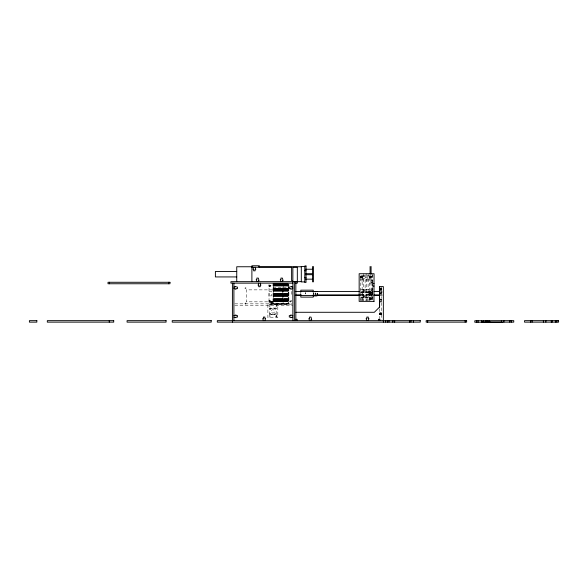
<?xml version="1.0" encoding="UTF-8"?>
<svg xmlns="http://www.w3.org/2000/svg" width="588" height="588" viewBox="0 0 588 588"><rect width="100%" height="100%" fill="white"/><g stroke="black" fill="none" stroke-linecap="round" stroke-linejoin="round"><path stroke-width="0.44" stroke-dasharray="2.94 2.21" d="M372.469 292.486L372.498 290.362M372.52 288.87L372.542 287.135M372.469 294.331L372.527 290.362M313.272 293.118L313.272 294.176M315.168 294.176L315.264 293.118M317.152 294.176L317.152 293.118M371.079 291.868L370.896 292.405M369.271 292.523L369.271 294.661L371.079 294.661M370.896 294.661L370.896 292.523M269.025 296.131L269.025 291.163M370.896 291.339L369.271 291.332L369.271 292.405M369.271 294.779L369.271 295.845L371.079 295.845M369.271 291.332L369.271 295.852M371.079 295.58L370.896 294.779M269.025 286.944L269.025 284.959M269.025 302.335L269.025 300.35M371.079 292.229L371.079 294.956M369.095 294.956L369.095 292.229M283.173 304.084C284.114 301.563 280.491 304.268 283.173 304.084L283.181 283.144M269.635 285.202L269.025 285.805L273.001 285.952M269.635 300.6L269.333 301.24M362.142 275.559L369.587 275.559M362.142 276.198L368.103 276.198M368.103 277.69L362.142 277.69L362.142 300.49M362.142 278.337L368.103 278.337M360.65 279.418L369.587 279.418M360.65 280.91L369.587 280.91M369.587 283.908L371.079 283.908M269.275 285.202L270.517 285.202L270.517 286.694L269.275 286.694M269.333 286.055L269.635 286.694M273.001 287.436L288.142 287.436M360.65 289.693L369.587 289.693M363.751 289.899L369.367 289.899M362.142 290.472L362.193 296.433M269.15 291.413L271.509 291.413L271.509 295.882L269.15 295.882M360.282 291.464L370.389 291.464M379.782 291.464L382.259 291.464M368.103 291.832L371.079 291.832M368.103 292.317L369.587 292.317M360.459 292.405L372.571 292.405M380.443 292.405L382.259 292.405M360.65 292.457L372.571 292.486M369.587 292.736L371.079 292.736M360.65 292.846L371.079 292.846M379.782 292.905L381.267 292.905M368.103 293.074L372.571 293.074M379.782 293.074L381.267 293.074M369.587 293.206L371.079 293.206M379.782 293.868L381.267 293.868M379.782 293.971L381.267 293.971M360.65 294.382L371.079 294.382M371.079 294.419L372.571 294.419M368.103 294.566L372.571 294.566M360.459 294.889L372.571 294.889M380.443 294.889L382.259 294.889M360.282 295.441L373.101 295.441M379.782 295.404L382.259 295.441M363.751 297.006L368.522 297.006M372.447 297.006L371.895 297.006L371.895 291.589M360.65 297.146L368.522 297.175M360.65 297.506L368.103 297.506M360.65 298.153L368.103 298.153M360.65 299.645L368.103 299.645M273.001 299.858L288.892 299.858M360.65 300.24L368.103 300.24M269.275 300.6L270.517 300.6L270.517 304.15M291.949 300.6L290.626 300.6L290.626 302.092L291.949 302.092M269.025 301.343L273.001 301.343M288.892 301.343L292.067 301.343M269.333 301.446L269.635 302.092M270.517 301.666L272.501 301.666M269.275 302.092L270.517 302.092M234.81 303.849L291.942 303.849M292.067 304.15L269.025 304.15L269.025 284.548M234.81 305.341L292.853 305.341M269.517 308.296L276.176 308.296M269.517 309.538L270.759 309.538L270.759 308.546L274.934 308.546L274.934 309.538L276.176 309.538M269.517 313.257L270.759 313.257L270.759 314.257L274.934 314.257L274.934 313.257L276.176 313.257M269.517 314.499L276.176 314.499M315.168 293.118L315.264 294.176L315.212 293.133M381.267 291.361L381.267 298.417M381.267 302.666L381.267 313.11M381.267 314.602L381.267 319.784M379.782 308.759L379.782 312.243M379.782 316.329L379.782 318.057M372.571 274.545L372.571 279.344M372.571 291.589L372.571 300.24M372.469 274.545L372.469 279.374M372.469 291.567L372.469 301.379M371.079 278.521L371.079 280.175M371.079 282.659L371.079 288.113M371.079 291.56L371.079 298.785M370.087 278.05L370.087 279.645M369.587 277.69L369.587 298.785M368.103 273.721L368.103 300.49M366.611 273.721L366.611 300.49M365.119 274.545L365.119 300.49M364.303 289.73L364.303 297.175M363.751 289.73L363.751 297.175M363.627 273.721L363.627 300.49M360.65 277.69L360.65 300.49M317.204 293.133L317.204 294.162M317.072 293.324L317.072 293.971M315.344 293.324L315.344 293.971M315.087 293.324L315.087 293.971M313.353 293.324L313.353 293.971M313.228 292.934L313.228 294.36M305.775 292.655L305.775 293.904M305.525 292.574L305.525 293.971M300.813 292.559L300.813 294.36M291.376 291.413L291.376 295.882M288.892 284.548L288.892 285.952M288.892 287.436L288.892 304.15M288.642 283.144L288.642 286.576M288.642 287.436L288.642 304.15M288.392 284.864L288.392 286.576M288.392 287.436L288.392 304.15M288.142 284.864L288.142 304.15M287.899 283.144L287.899 304.15M287.65 283.144L287.65 304.15M287.4 283.144L287.4 304.15M287.15 283.144L287.15 304.15M286.9 283.144L286.9 304.15M286.657 283.144L286.657 304.15M286.407 283.144L286.407 304.15M286.158 283.144L286.158 304.15M285.908 283.144L285.908 304.15M285.665 283.144L285.665 304.15M285.415 283.144L285.415 304.15M285.165 283.144L285.165 304.15M284.915 283.144L284.915 304.15M284.666 283.144L284.666 304.15M284.423 283.144L284.423 304.15M284.173 283.144L284.173 304.15M283.923 283.144L283.923 304.15M283.673 283.144L283.673 304.15M283.423 283.144L283.423 304.15M282.931 283.144L282.931 304.15M282.681 283.144L282.681 304.15M282.431 283.144L282.431 304.15M282.189 283.144L282.189 304.15M281.939 283.144L281.939 304.15M281.689 283.144L281.689 304.15M281.439 283.144L281.439 304.15M281.189 283.144L281.189 304.15M280.946 283.144L280.946 304.15M280.696 283.144L280.696 304.15M280.447 283.144L280.447 304.15M280.197 283.144L280.197 304.15M279.954 283.144L279.954 304.15M279.704 283.144L279.704 304.15M279.454 283.144L279.454 304.15M279.204 283.144L279.204 304.15M278.955 283.144L278.955 304.15M278.712 283.144L278.712 304.15M278.462 283.144L278.462 304.15M278.212 283.144L278.212 304.15M277.962 283.144L277.962 304.15M277.712 283.144L277.712 304.15M277.47 283.144L277.47 304.15M277.22 283.144L277.22 304.15M276.97 283.144L276.97 304.15M276.72 283.144L276.72 304.15M276.478 283.144L276.478 304.15M276.228 283.144L276.228 304.15M275.978 283.144L275.978 304.15M275.728 283.144L275.728 304.15M275.478 283.144L275.478 304.15M275.235 283.144L275.235 304.15M274.986 283.144L274.986 304.15M274.736 283.144L274.736 304.15M274.486 283.144L274.486 304.15M274.236 283.144L274.236 304.15M273.993 283.144L273.993 304.15M273.743 283.144L273.743 304.15M273.494 284.864L273.494 304.15M273.244 283.144L273.244 304.15M273.001 283.144L273.001 304.15M272.442 301.666L272.501 304.15M272.362 301.666L272.362 304.15M271.7 301.666L271.7 304.15M271.619 301.666L271.619 304.15M270.87 301.666L270.877 304.15M269.929 285.202L269.929 286.694M269.929 300.6L269.929 302.092M269.333 285.298L269.333 286.599M269.333 300.696L269.333 301.997M244.865 288.054C245.982 290.501 246.629 286.025 244.865 288.054M244.865 303.452C245.982 305.892 246.629 301.423 244.865 303.452M282.108 288.054C283.225 290.501 283.872 286.025 282.108 288.054M275.632 316.057C276.507 318.799 277.764 314.117 275.632 316.057M282.777 289.869L246.232 289.869L246.232 301.835L282.777 301.835L282.777 289.869M277.815 304.319L267.885 304.319L267.885 317.733L277.815 317.733L277.815 304.319M276.176 308.046L269.517 308.046L269.517 314.749L276.176 314.749L276.176 308.046M275.948 316.888A0.742 0.742 0 0 0 277.066 316.241A0.742 0.742 0 0 0 275.948 315.594A0.742 0.742 0 0 0 275.948 316.888M269.003 316.888A0.742 0.742 0 0 0 270.12 316.241A0.742 0.742 0 0 0 269.003 315.594A0.742 0.742 0 0 0 269.003 316.888M275.948 306.458A0.742 0.742 0 0 0 277.066 305.811A0.742 0.742 0 0 0 275.948 305.165A0.742 0.742 0 0 0 275.948 306.458M269.003 306.458A0.742 0.742 0 0 0 270.12 305.811A0.742 0.742 0 0 0 269.003 305.165A0.742 0.742 0 0 0 269.003 306.458M272.001 312.86A1.69 1.69 0 0 0 274.537 311.397A1.69 1.69 0 0 0 272.001 309.935A1.69 1.69 0 0 0 272.001 312.86"/><path stroke-width="0.88" d="M295.845 312.287L374.328 312.287L379.627 306.987L379.48 286.584L383.354 286.584L383.354 322.136M313.228 291.927L313.411 291.391M315.036 291.391L315.212 291.927L315.396 291.391M313.411 294.831L313.411 295.904L315.036 295.904L315.396 294.831M304.782 266.504L301.306 266.504L301.306 281.902L304.782 281.902M252.201 266.754L236.744 266.754L236.744 281.652M258.566 266.754L301.306 266.754M251.892 267.253L291.619 267.253L291.619 280.66L292.861 280.66L292.861 267.253L297.33 267.253L297.33 283.144L295.529 283.144M305.635 269.238L312.478 269.238M304.782 270.73L306.025 270.73M236.744 271.472L215.392 271.472L215.392 276.933L236.744 276.933M305.635 273.707L312.478 273.707M305.635 274.699L312.478 274.699M304.782 277.683L306.025 277.683M305.635 279.168L312.478 279.168M297.33 281.652L230.922 281.652L230.922 283.144L292.861 283.144M297.668 281.652L301.306 281.652M374.056 283.585L372.469 283.585L372.469 286.069L374.056 286.069M233.906 287.113L234.899 287.113L234.899 286.474L237.479 287.113L237.479 288.605L235.986 288.605L235.986 289.252L233.906 288.605M292.861 287.113L291.868 287.113L291.868 286.474L289.289 287.113L289.289 288.605L290.773 288.605L290.773 289.252L292.861 288.605M381.267 288.333L379.782 288.333L379.782 290.465M379.782 289.818L381.267 289.818M295.272 291.464L359.364 291.464M374.019 291.464L379.51 291.464M295.793 294.889L301.1 294.889M316.858 294.889L359.555 294.889M374.086 294.889L379.532 294.889M295.272 295.441L359.364 295.441M374.019 295.441L379.51 295.441M369.587 298.153L371.079 298.153M369.587 299.645L371.079 299.645L371.079 297.506M374.056 301.379L359.158 301.379L359.158 273.721L374.056 273.721L373.961 301.379M233.906 315.594L235.986 314.947L235.986 315.594L237.479 315.594L237.479 317.086L235.986 317.086L235.986 317.733L233.906 317.086M292.861 315.58L290.773 314.933L290.773 315.58L289.289 315.58L289.289 317.072L290.773 317.072L290.773 317.711L292.861 317.072M295.845 319.306L297.183 319.306L297.183 320.651M379.782 319.306L378.437 319.306L378.437 320.651M481.77 322.136L483.696 322.136M485.82 322.136L513.758 322.136L513.758 320.651L474.803 320.747L474.803 322.239L502.468 322.239M481.851 322.136L490.774 322.239M317.02 291.391L317.204 291.663M317.02 294.831L317.02 295.904L315.396 295.904L315.036 294.831M556.851 320.651L556.851 322.136M555.359 320.651L555.359 322.136M552.103 320.651L552.103 322.136M551.316 320.651L551.294 322.136M545.87 320.651L545.87 322.136M543.385 320.651L543.385 322.136M532.067 320.651L532.067 322.136M530.582 320.651L530.582 322.136M511.273 320.651L511.273 322.136M509.781 320.651L509.781 322.136M503.887 320.651L503.887 322.136M501.41 320.651L501.41 322.136M489.319 320.651L489.319 322.136M487.834 320.651L487.834 322.136M486.092 320.651L486.092 322.136M485.82 320.747L485.82 322.239M483.696 320.747L483.696 322.239M481.77 320.747L481.77 322.239M478.029 320.747L478.029 322.239M476.545 320.747L476.545 322.239M465.152 320.651L465.152 322.136M427.652 320.651L427.652 322.136M427.601 320.651L427.601 322.136M413.401 320.651L413.401 322.136M410.916 320.651L410.916 322.136M409.424 320.651L409.424 322.136M394.666 320.651L394.666 322.136M394.276 320.651L394.276 322.136M392.733 320.651L392.733 322.136M388.969 320.651L388.969 322.136M387.477 320.651L387.477 322.136M385.735 320.651L385.735 322.136M381.267 287.738L381.267 290.465M379.782 318.924L379.782 320.651M379.48 286.584L379.48 306.987M371.079 266.504L371.079 274.206M370.087 266.504L370.087 274.206M369.587 297.506L369.587 300.24M368.279 320.651L368.926 318.564L368.279 318.564L368.279 317.072L366.794 317.072L366.794 318.564L366.148 318.564L366.794 320.651M317.204 294.831L317.204 295.632M315.212 295.051L315.212 295.632M313.47 266.504L313.47 281.902M313.228 292.082L313.228 290.178L300.813 290.178L300.813 292.082M313.228 294.735L313.228 297.116L300.813 297.116L300.813 294.735M312.478 266.504L312.478 281.902M311.023 320.651L311.023 319.659L311.669 319.659L311.023 317.072L309.531 317.072L309.531 318.564L308.884 318.564L309.531 320.651M295.845 281.652L295.845 320.651M294.353 281.652L294.353 320.651M292.861 281.652L292.861 320.651M282.431 281.652L282.431 280.66L283.078 280.66L282.431 278.08L280.946 278.08L280.946 279.565L280.3 279.565L280.946 281.652M264.901 320.651L265.541 318.564L264.901 318.564L264.901 317.072L263.409 317.072L263.409 318.564L262.762 318.564L263.409 320.651M260.227 283.144L260.866 285.231L260.227 285.231L260.227 286.716L258.735 286.716L258.735 285.231L258.088 285.231L258.735 283.144M259.345 267.253L259.345 265.761L251.892 265.761L251.892 281.652M258.345 281.652L258.345 280.66L258.992 280.66L258.345 278.08L256.86 278.08L256.86 279.565L256.214 279.565L256.86 281.652M255.119 267.253L255.765 269.341L255.119 269.341L255.119 270.825L253.626 270.825L253.626 269.341L252.987 269.341L253.626 267.253M233.906 283.144L233.906 320.651M232.414 283.093L232.414 322.136M168.462 282.277L168.462 283.761M109.515 282.277L109.515 283.761M109.258 320.651L109.258 322.136M306.025 266.011L304.782 266.011L304.782 282.402L306.025 282.402L306.025 266.011M362.142 276.198L360.65 276.198L360.65 277.69L362.142 277.69L362.142 276.198M371.079 276.198L369.587 276.198L369.587 277.69L371.079 277.69L371.079 276.198M372.571 280.175L371.079 280.175L371.079 282.659L372.571 282.659L372.571 280.175M169.954 282.277L108.023 282.277L108.023 283.761L169.954 283.761L169.954 282.277M372.571 288.87L371.079 288.87L371.079 290.362L372.571 290.362L372.571 288.87M381.267 299.307L379.782 299.307L379.782 301.791L381.267 301.791L381.267 299.307M381.267 313.11L379.782 313.11L379.782 314.602L381.267 314.602L381.267 313.11M36.846 320.651L29.4 320.651L29.4 322.136L36.846 322.136L36.846 320.651M113.727 320.651L47.319 320.651L47.319 322.136L113.727 322.136L113.727 320.651M166.066 320.651L127.074 320.651L127.074 322.136L166.066 322.136L166.066 320.651M211.21 320.651L172.218 320.651L172.218 322.136L211.21 322.136L211.21 320.651M420.244 320.651L217.317 320.651L217.317 322.136L420.244 322.136L420.244 320.651M466.644 320.651L426.16 320.651L426.16 322.136L466.644 322.136L466.644 320.651M558.6 320.651L524.533 320.651L524.533 322.136L558.6 322.136L558.6 320.651M379.995 289.605A0.742 0.742 0 0 0 381.245 289.267A0.742 0.742 0 0 0 380.333 288.355A0.742 0.742 0 0 0 379.995 289.605M379.995 314.382A0.742 0.742 0 0 0 381.245 314.051A0.742 0.742 0 0 0 380.333 313.139A0.742 0.742 0 0 0 379.995 314.382M361.025 277.595A0.742 0.742 0 0 0 362.142 276.948A0.742 0.742 0 0 0 361.025 276.301A0.742 0.742 0 0 0 361.025 277.595M369.962 277.595A0.742 0.742 0 0 0 371.079 276.948A0.742 0.742 0 0 0 369.962 276.301A0.742 0.742 0 0 0 369.962 277.595M369.962 299.542A0.742 0.742 0 0 0 371.079 298.895A0.742 0.742 0 0 0 369.962 298.256A0.742 0.742 0 0 0 369.962 299.542"/></g></svg>
